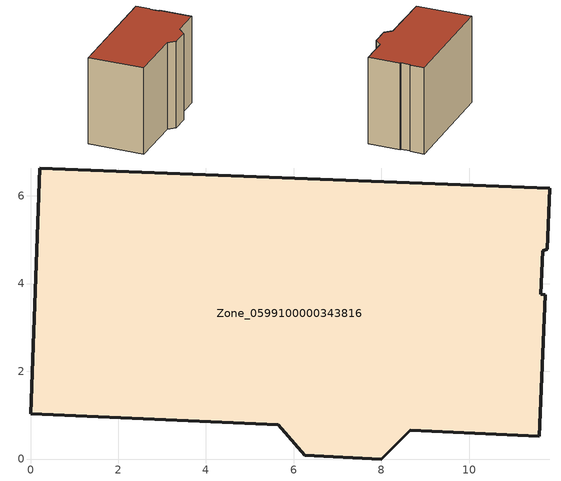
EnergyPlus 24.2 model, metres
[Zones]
Zone_0599100000343816
 floor ground (C_G): 11.63,3.76 11.74,3.75 11.6,0.52 8.66,0.65 8,0 6.25,0.08 5.65,0.78 0,1.03 0.21,6.63 11.84,6.17 11.78,4.79 11.68,4.75 z0.32
 wall outside (C_F): 6.25,0.08 8,0 8.66,0.65 11.6,0.52 11.74,3.75 11.63,3.76 11.68,4.75 11.78,4.79 11.84,6.17 0.21,6.63 0,1.03 5.65,0.78 6.25,0.08 z0.32:9.3
 roof outside (C_R): 8.66,0.65 11.6,0.52 11.74,3.75 11.63,3.76 11.68,4.75 11.78,4.79 11.84,6.17 0.21,6.63 0,1.03 5.65,0.78 6.25,0.08 8,0 z9.3
[BUILDING]
Pand.0599100000343816: North Axis=0; Terrain=City; Loads Convergence Tolerance Value=0.04; Temperature Convergence Tolerance Value=0.4; Solar Distribution=FullExterior; Maximum Number of Warmup Days=25; Minimum Number of Warmup Days=1
[Site:Location]
Rotterdam.The.Hague.AP_ZH_NLD Design_Conditions: Latitude=51.96; Longitude=4.45; Time Zone=1; Elevation=-4.5
[SITE:GROUNDTEMPERATURE:BUILDINGSURFACE]
18, 18, 18, 18, 18, 18, 18, 18, 18, 18, 18, 18
[MATERIAL] Thermal Absorptance=0.9; Solar Absorptance=0.7; Visible Absorptance=0.7
Name | Roughness | Thickness | Conductivity | Density | Specific Heat
G.TC.1992-2005 | MediumSmooth | 0.15 | 0.06 | 540 | 1210
F.TC.1992-2005 | Rough | 0.3 | 0.12 | 1920 | 840
R.TC.1992-2005 | MediumRough | 0.2 | 0.08 | 1500 | 1000
[CONSTRUCTION]
C_G: G.TC.1992-2005
C_F: F.TC.1992-2005
C_R: R.TC.1992-2005
[ZONE]
Zone_0599100000343816: Type=1; Multiplier=1; Ceiling Height=Autocalculate; Volume=Autocalculate; Floor Area=autocalculate; Part of Total Floor Area=Yes
[ZONEINFILTRATION:DESIGNFLOWRATE]
Infil_Zone_0599100000343816: Zone or ZoneList or Space or SpaceList=Zone_0599100000343816; Schedule=AlwaysOn; Design Flow Rate Calculation Method=Flow/Area; Flow Rate per Floor Area=0.0015; Constant Term Coefficient=1; Temperature Term Coefficient=0; Velocity Term Coefficient=0; Velocity Squared Term Coefficient=0
[HVACTEMPLATE:ZONE:IDEALLOADSAIRSYSTEM]
Zone_0599100000343816: Maximum Heating Supply Air Temperature=50; Minimum Cooling Supply Air Temperature=13; Maximum Heating Supply Air Humidity Ratio=0.0156; Minimum Cooling Supply Air Humidity Ratio=0.0077; Heating Limit=NoLimit; Cooling Limit=NoLimit; Dehumidification Control Type=ConstantSensibleHeatRatio; Cooling Sensible Heat Ratio=0.7; Dehumidification Setpoint=60; Humidification Control Type=None; Humidification Setpoint=30; Outdoor Air Method=None; Outdoor Air Flow Rate per Person=0.00944; Outdoor Air Flow Rate per Zone Floor Area=0; Outdoor Air Flow Rate per Zone=0; Demand Controlled Ventilation Type=None; Outdoor Air Economizer Type=NoEconomizer; Heat Recovery Type=None; Sensible Heat Recovery Effectiveness=0.7; Latent Heat Recovery Effectiveness=0.65
[ZONECONTROL:THERMOSTAT]
ThermostatControl_Zone_0599100000343816: Zone or ZoneList=Zone_0599100000343816; Control Type Schedule=DualSetpointControlType; Control 1=Thermostat_Zone_0599100000343816; Temperature Difference Between Cutout And Setpoint=0
[THERMOSTATSETPOINT:DUALSETPOINT]
Thermostat_Zone_0599100000343816: Heating Setpoint Temperature Schedule=HeatingSetpoint_Zone_0599100000343816; Cooling Setpoint Temperature Schedule=CoolingSetpoint_Zone_0599100000343816
[SCHEDULE:COMPACT]
HeatingSetpoint_Zone_0599100000343816: Through: 12/31, For: AllDays, Until: 24:00, 21
CoolingSetpoint_Zone_0599100000343816: Through: 12/31, For: AllDays, Until: 24:00, 24
DualSetpointControlType: Through: 12/31, For: AllDays, Until: 24:00, 4
AlwaysOn: Through: 12/31, For: AllDays, Until: 24:00, 1
